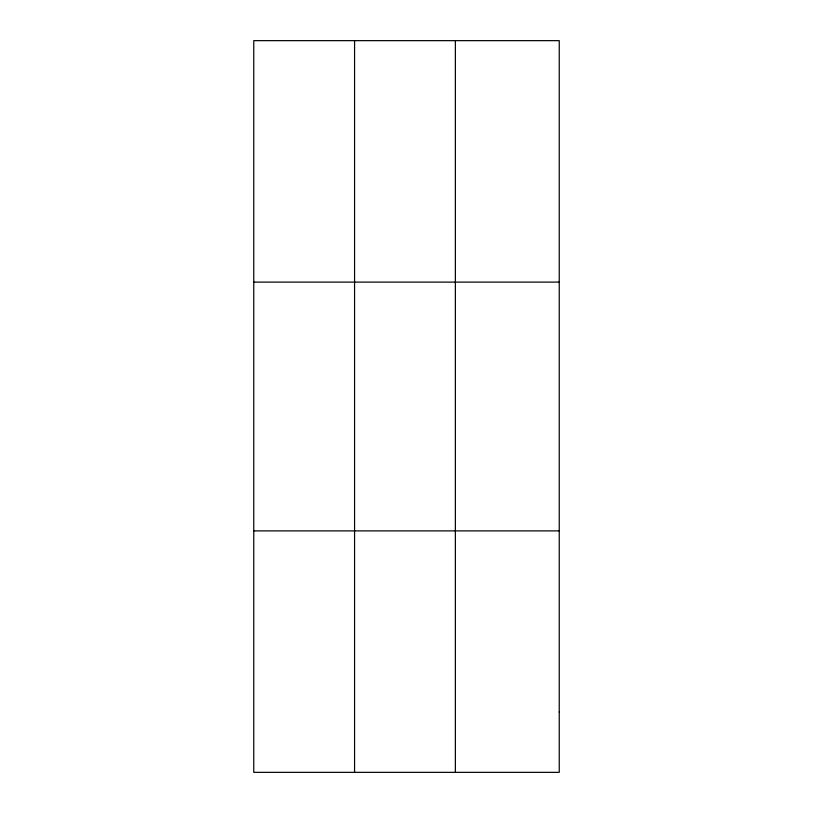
<?xml version="1.0" encoding="UTF-8"?>
<svg xmlns="http://www.w3.org/2000/svg" width="813" height="813" viewBox="0 0 813 813"><rect width="100%" height="100%" fill="white"/><g stroke="black" fill="none" stroke-linecap="round" stroke-linejoin="round"><path stroke-width="1.22" d="M354.57 772.35L354.57 40.65M455.371 772.35L455.371 40.65M253.758 282.111L559.242 282.111M253.758 530.889L559.242 530.889M559.242 711.985L559.242 772.35L253.758 772.35L253.758 40.65L559.242 40.65L559.242 711.985"/></g></svg>
